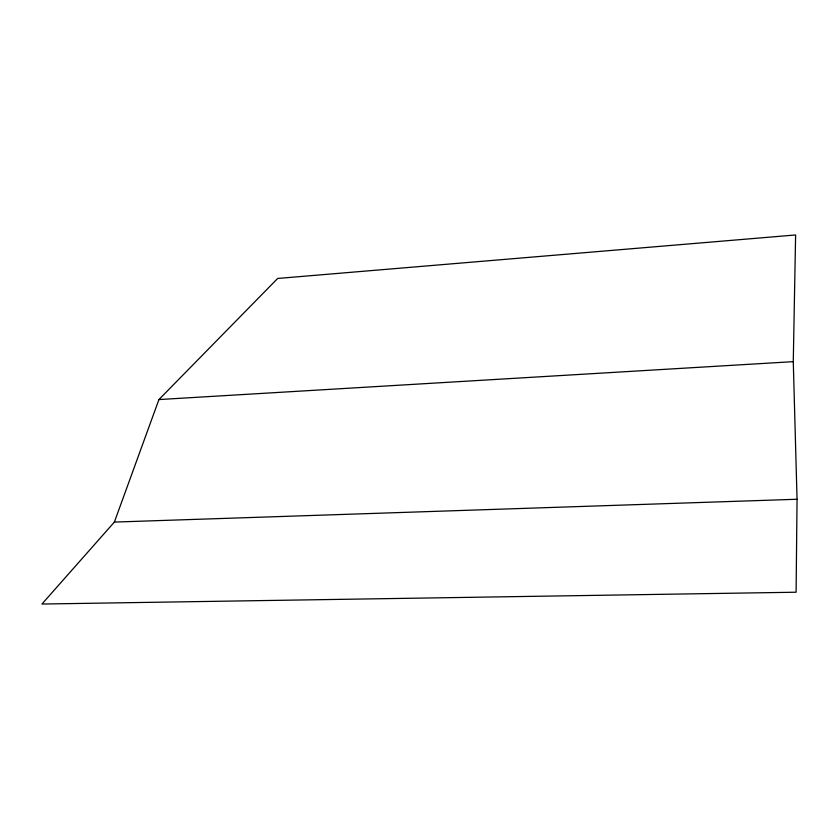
<?xml version="1.0" encoding="UTF-8"?>
<svg xmlns="http://www.w3.org/2000/svg" width="839" height="839" viewBox="0 0 839 839"><rect width="100%" height="100%" fill="white"/><g stroke="black" fill="none" stroke-linecap="round" stroke-linejoin="round"><path stroke-width="1.26" d="M797.05 499.257L796.106 592.219L41.95 604.038L114.377 522.078L158.928 399.563L277.678 278.454L795.613 234.962L793.274 361.651L797.05 499.257L114.377 522.078M158.928 399.563L793.274 361.651"/></g></svg>
